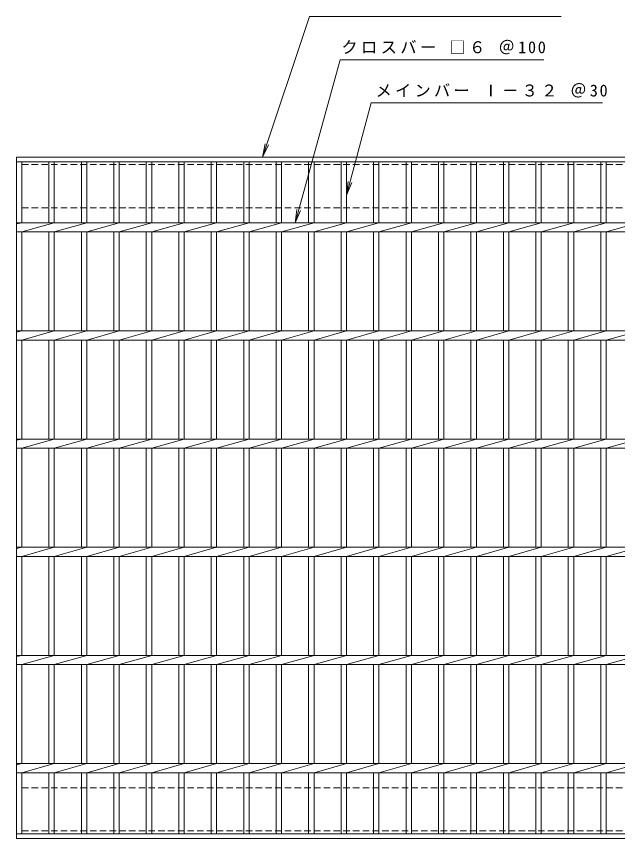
# Model space of a CAD drawing. Units: millimetres, scale not verified. Extents: x -790 to 1337, y -688 to 1514.
# Drawn here: x -788 to -233, y -166 to 594 of the extents above; entities that cross this region are included whole.
import ezdxf

# ---------------------------------------------------------------- set-up
doc = ezdxf.new("R2010")
doc.units = ezdxf.units.MM
doc.header["$LTSCALE"] = 5
doc.linetypes.add('DASHED1', pattern=[1.8, 1.2, -0.6])
for name, color, linetype, lineweight in [('B-1', 2, 'Continuous', 9), ('B-2', 3, 'Continuous', 9), ('B-4', 7, 'Continuous', 9)]:
    doc.layers.add(name, color=color, linetype=linetype, lineweight=lineweight)
doc.styles.add('ＭＳ ゴシック', font='')
doc.styles.get('ＭＳ ゴシック').set_extended_font_data('MS Gothic')

msp = doc.modelspace()

# ---------------------------------------------------------------- linework, layer by layer
at = {"layer": 'B-1', "linetype": 'DASHED1'}
for p, q in [((-783.407, 417.422), (201.593, 417.422)), ((-783.407, -118.578), (201.593, -118.578))]:
    msp.add_line(p, q, dxfattribs=at)
for points in [[(-783.407, 417.422), (-783.407, 457.422), (201.593, 457.422), (201.593, 417.422)], [(-783.407, -118.578), (-783.407, -158.578), (201.593, -158.578), (201.593, -118.578)]]:
    msp.add_lwpolyline(points, dxfattribs=at)
at = {"layer": 'B-2'}
for p, q in [((-788.407, 464.422), (206.593, 464.422)), ((-788.407, -165.578), (-788.407, 464.422)), ((-788.407, 459.922), (206.593, 459.922)), ((-783.407, 403.662), (-783.407, 459.922)), ((-758.406, 459.922), (-758.406, 403.662)), ((-753.407, 459.922), (-753.407, 403.662)), ((-728.407, 459.922), (-728.407, 403.662)), ((-723.406, 459.922), (-723.406, 403.662)), ((-698.407, 459.922), (-698.407, 403.662)), ((-693.407, 459.922), (-693.407, 403.662)), ((-668.406, 459.922), (-668.406, 403.662)), ((-663.407, 459.922), (-663.407, 403.662)), ((-638.407, 459.922), (-638.407, 403.662)), ((-633.406, 459.922), (-633.406, 403.662)), ((-608.406, 459.922), (-608.406, 403.662)), ((-603.407, 459.922), (-603.407, 403.662)), ((-578.407, 459.922), (-578.407, 403.662)), ((-573.407, 459.922), (-573.407, 403.662)), ((-548.407, 459.922), (-548.407, 403.662)), ((-543.407, 459.922), (-543.407, 403.662)), ((-518.407, 459.922), (-518.407, 403.662)), ((-513.407, 459.922), (-513.407, 403.662)), ((-488.407, 459.922), (-488.407, 403.662)), ((-483.407, 459.922), (-483.407, 403.662)), ((-458.407, 459.922), (-458.407, 403.662)), ((-453.407, 459.922), (-453.407, 403.662)), ((-428.407, 459.922), (-428.407, 403.662)), ((-423.407, 459.922), (-423.407, 403.662)), ((-398.407, 459.922), (-398.407, 403.662)), ((-393.407, 459.922), (-393.407, 403.662)), ((-368.406, 459.922), (-368.406, 403.662)), ((-363.407, 459.922), (-363.407, 403.662)), ((-338.406, 459.922), (-338.406, 403.662)), ((-333.407, 459.922), (-333.407, 403.662)), ((-308.407, 459.922), (-308.407, 403.662)), ((-303.407, 459.922), (-303.407, 403.662)), ((-278.407, 459.922), (-278.407, 403.662)), ((-273.408, 459.922), (-273.408, 403.662)), ((-248.408, 459.922), (-248.408, 403.662)), ((-243.408, 459.922), (-243.408, 403.662)), ((-788.407, 403.662), (206.593, 403.662)), ((-783.407, 403.662), (-788.407, 402.662)), ((-753.407, 403.662), (-783.407, 395.182)), ((-723.406, 403.662), (-753.407, 395.182)), ((-693.407, 403.662), (-723.406, 395.182)), ((-663.407, 403.662), (-693.407, 395.182)), ((-633.406, 403.662), (-663.407, 395.182)), ((-603.407, 403.662), (-633.406, 395.182)), ((-573.407, 403.662), (-603.407, 395.182)), ((-543.407, 403.662), (-573.407, 395.182)), ((-513.407, 403.662), (-543.407, 395.182)), ((-483.407, 403.662), (-513.407, 395.182)), ((-453.407, 403.662), (-483.407, 395.182)), ((-423.407, 403.662), (-453.407, 395.182)), ((-393.407, 403.662), (-423.407, 395.182)), ((-363.407, 403.662), (-393.407, 395.182)), ((-333.407, 403.662), (-363.407, 395.182)), ((-303.407, 403.662), (-333.407, 395.182)), ((-273.407, 403.662), (-303.407, 395.182)), ((-243.408, 403.662), (-273.408, 395.182)), ((-213.408, 403.662), (-243.408, 395.182)), ((-788.407, 395.182), (206.593, 395.182)), ((-783.407, 303.662), (-783.407, 395.182)), ((-758.406, 395.182), (-758.406, 303.662)), ((-753.407, 395.182), (-753.407, 303.662)), ((-728.407, 395.182), (-728.407, 303.662)), ((-723.406, 395.182), (-723.406, 303.662)), ((-698.407, 395.182), (-698.407, 303.662)), ((-693.407, 395.182), (-693.407, 303.662)), ((-668.406, 395.182), (-668.406, 303.662)), ((-663.407, 395.182), (-663.407, 303.662)), ((-638.407, 395.182), (-638.407, 303.662)), ((-633.406, 395.182), (-633.406, 303.662)), ((-608.406, 395.182), (-608.406, 303.662)), ((-603.407, 395.182), (-603.407, 303.662)), ((-578.407, 395.182), (-578.407, 303.662)), ((-573.407, 395.182), (-573.407, 303.662)), ((-548.407, 395.182), (-548.407, 303.662)), ((-543.407, 395.182), (-543.407, 303.662)), ((-518.407, 395.182), (-518.407, 303.662)), ((-513.407, 395.182), (-513.407, 303.662)), ((-488.407, 395.182), (-488.407, 303.662)), ((-483.407, 395.182), (-483.407, 303.662)), ((-458.407, 395.182), (-458.407, 303.662)), ((-453.407, 395.182), (-453.407, 303.662)), ((-428.407, 395.182), (-428.407, 303.662)), ((-423.407, 395.182), (-423.407, 303.662)), ((-398.407, 395.182), (-398.407, 303.662)), ((-393.407, 395.182), (-393.407, 303.662)), ((-368.406, 395.182), (-368.406, 303.662)), ((-363.407, 395.182), (-363.407, 303.662)), ((-338.406, 395.182), (-338.406, 303.662)), ((-333.407, 395.182), (-333.407, 303.662)), ((-308.407, 395.182), (-308.407, 303.662)), ((-303.407, 395.182), (-303.407, 303.662)), ((-278.407, 395.182), (-278.407, 303.662)), ((-273.408, 395.182), (-273.408, 303.662)), ((-248.408, 395.182), (-248.408, 303.662)), ((-243.408, 395.182), (-243.408, 303.662)), ((-788.407, 303.662), (206.593, 303.662)), ((-783.407, 303.662), (-788.407, 302.662)), ((-753.407, 303.662), (-783.407, 295.182)), ((-723.406, 303.662), (-753.407, 295.182)), ((-693.407, 303.662), (-723.406, 295.182)), ((-663.407, 303.662), (-693.407, 295.182)), ((-633.406, 303.662), (-663.407, 295.182)), ((-603.407, 303.662), (-633.406, 295.182)), ((-573.407, 303.662), (-603.407, 295.182)), ((-543.407, 303.662), (-573.407, 295.182)), ((-513.407, 303.662), (-543.407, 295.182)), ((-483.407, 303.662), (-513.407, 295.182)), ((-453.407, 303.662), (-483.407, 295.182)), ((-423.407, 303.662), (-453.407, 295.182)), ((-393.407, 303.662), (-423.407, 295.182)), ((-363.407, 303.662), (-393.407, 295.182)), ((-333.407, 303.662), (-363.407, 295.182)), ((-303.407, 303.662), (-333.407, 295.182)), ((-273.407, 303.662), (-303.407, 295.182)), ((-243.408, 303.662), (-273.408, 295.182)), ((-213.408, 303.662), (-243.408, 295.182)), ((-788.407, 295.182), (206.593, 295.182)), ((-783.407, 203.662), (-783.407, 295.182)), ((-758.406, 295.182), (-758.406, 203.662)), ((-753.407, 295.182), (-753.407, 203.662)), ((-728.407, 295.182), (-728.407, 203.662)), ((-723.406, 295.182), (-723.406, 203.662)), ((-698.407, 295.182), (-698.407, 203.662)), ((-693.407, 295.182), (-693.407, 203.662)), ((-668.406, 295.182), (-668.406, 203.662)), ((-663.407, 295.182), (-663.407, 203.662)), ((-638.407, 295.182), (-638.407, 203.662)), ((-633.406, 295.182), (-633.406, 203.662)), ((-608.406, 295.182), (-608.406, 203.662)), ((-603.407, 295.182), (-603.407, 203.662)), ((-578.407, 295.182), (-578.407, 203.662)), ((-573.407, 295.182), (-573.407, 203.662)), ((-548.407, 295.182), (-548.407, 203.662)), ((-543.407, 295.182), (-543.407, 203.662)), ((-518.407, 295.182), (-518.407, 203.662)), ((-513.407, 295.182), (-513.407, 203.662)), ((-488.407, 295.182), (-488.407, 203.662)), ((-483.407, 295.182), (-483.407, 203.662)), ((-458.407, 295.182), (-458.407, 203.662)), ((-453.407, 295.182), (-453.407, 203.662)), ((-428.407, 295.182), (-428.407, 203.662)), ((-423.407, 295.182), (-423.407, 203.662)), ((-398.407, 295.182), (-398.407, 203.662)), ((-393.407, 295.182), (-393.407, 203.662)), ((-368.406, 295.182), (-368.406, 203.662)), ((-363.407, 295.182), (-363.407, 203.662)), ((-338.406, 295.182), (-338.406, 203.662)), ((-333.407, 295.182), (-333.407, 203.662)), ((-308.407, 295.182), (-308.407, 203.662)), ((-303.407, 295.182), (-303.407, 203.662)), ((-278.407, 295.182), (-278.407, 203.662)), ((-273.408, 295.182), (-273.408, 203.662)), ((-248.408, 295.182), (-248.408, 203.662)), ((-243.408, 295.182), (-243.408, 203.662)), ((-788.407, 203.662), (206.593, 203.662)), ((-783.407, 203.662), (-788.407, 202.662)), ((-753.407, 203.662), (-783.407, 195.182)), ((-723.406, 203.662), (-753.407, 195.182)), ((-693.407, 203.662), (-723.406, 195.182)), ((-663.407, 203.662), (-693.407, 195.182)), ((-633.406, 203.662), (-663.407, 195.182)), ((-603.407, 203.662), (-633.406, 195.182)), ((-573.407, 203.662), (-603.407, 195.182)), ((-543.407, 203.662), (-573.407, 195.182)), ((-513.407, 203.662), (-543.407, 195.182)), ((-483.407, 203.662), (-513.407, 195.182)), ((-453.407, 203.662), (-483.407, 195.182)), ((-423.407, 203.662), (-453.407, 195.182)), ((-393.407, 203.662), (-423.407, 195.182)), ((-363.407, 203.662), (-393.407, 195.182)), ((-333.407, 203.662), (-363.407, 195.182)), ((-303.407, 203.662), (-333.407, 195.182)), ((-273.407, 203.662), (-303.407, 195.182)), ((-243.408, 203.662), (-273.408, 195.182)), ((-213.408, 203.662), (-243.408, 195.182)), ((-788.407, 195.182), (206.593, 195.182)), ((-783.407, 103.662), (-783.407, 195.182)), ((-758.406, 195.182), (-758.406, 103.662)), ((-753.407, 195.182), (-753.407, 103.662)), ((-728.407, 195.182), (-728.407, 103.662)), ((-723.406, 195.182), (-723.406, 103.662)), ((-698.407, 195.182), (-698.407, 103.662)), ((-693.407, 195.182), (-693.407, 103.662)), ((-668.406, 195.182), (-668.406, 103.662)), ((-663.407, 195.182), (-663.407, 103.662)), ((-638.407, 195.182), (-638.407, 103.662)), ((-633.406, 195.182), (-633.406, 103.662)), ((-608.406, 195.182), (-608.406, 103.662)), ((-603.407, 195.182), (-603.407, 103.662)), ((-578.407, 195.182), (-578.407, 103.662)), ((-573.407, 195.182), (-573.407, 103.662)), ((-548.407, 195.182), (-548.407, 103.662)), ((-543.407, 195.182), (-543.407, 103.662)), ((-518.407, 195.182), (-518.407, 103.662)), ((-513.407, 195.182), (-513.407, 103.662)), ((-488.407, 195.182), (-488.407, 103.662)), ((-483.407, 195.182), (-483.407, 103.662)), ((-458.407, 195.182), (-458.407, 103.662)), ((-453.407, 195.182), (-453.407, 103.662)), ((-428.407, 195.182), (-428.407, 103.662)), ((-423.407, 195.182), (-423.407, 103.662)), ((-398.407, 195.182), (-398.407, 103.662)), ((-393.407, 195.182), (-393.407, 103.662)), ((-368.406, 195.182), (-368.406, 103.662)), ((-363.407, 195.182), (-363.407, 103.662)), ((-338.406, 195.182), (-338.406, 103.662)), ((-333.407, 195.182), (-333.407, 103.662)), ((-308.407, 195.182), (-308.407, 103.662)), ((-303.407, 195.182), (-303.407, 103.662)), ((-278.407, 195.182), (-278.407, 103.662)), ((-273.408, 195.182), (-273.408, 103.662)), ((-248.408, 195.182), (-248.408, 103.662)), ((-243.408, 195.182), (-243.408, 103.662)), ((-788.407, 103.662), (206.593, 103.662)), ((-783.407, 103.662), (-788.407, 102.662)), ((-753.407, 103.662), (-783.407, 95.182)), ((-723.406, 103.662), (-753.407, 95.182)), ((-693.407, 103.662), (-723.406, 95.182)), ((-663.407, 103.662), (-693.407, 95.182)), ((-633.406, 103.662), (-663.407, 95.182)), ((-603.407, 103.662), (-633.406, 95.182)), ((-573.407, 103.662), (-603.407, 95.182)), ((-543.407, 103.662), (-573.407, 95.182)), ((-513.407, 103.662), (-543.407, 95.182)), ((-483.407, 103.662), (-513.407, 95.182)), ((-453.407, 103.662), (-483.407, 95.182)), ((-423.407, 103.662), (-453.407, 95.182)), ((-393.407, 103.662), (-423.407, 95.182)), ((-363.407, 103.662), (-393.407, 95.182)), ((-333.407, 103.662), (-363.407, 95.182)), ((-303.407, 103.662), (-333.407, 95.182)), ((-273.407, 103.662), (-303.407, 95.182)), ((-243.408, 103.662), (-273.408, 95.182)), ((-213.408, 103.662), (-243.408, 95.182)), ((-788.407, 95.182), (206.593, 95.182)), ((-783.407, 3.662), (-783.407, 95.182)), ((-758.406, 95.182), (-758.406, 3.662)), ((-753.407, 95.182), (-753.407, 3.662)), ((-728.407, 95.182), (-728.407, 3.662)), ((-723.406, 95.182), (-723.406, 3.662)), ((-698.407, 95.182), (-698.407, 3.662)), ((-693.407, 95.182), (-693.407, 3.662)), ((-668.406, 95.182), (-668.406, 3.662)), ((-663.407, 95.182), (-663.407, 3.662)), ((-638.407, 95.182), (-638.407, 3.662)), ((-633.406, 95.182), (-633.406, 3.662)), ((-608.406, 95.182), (-608.406, 3.662)), ((-603.407, 95.182), (-603.407, 3.662)), ((-578.407, 95.182), (-578.407, 3.662)), ((-573.407, 95.182), (-573.407, 3.662)), ((-548.407, 95.182), (-548.407, 3.662)), ((-543.407, 95.182), (-543.407, 3.662)), ((-518.407, 95.182), (-518.407, 3.662)), ((-513.407, 95.182), (-513.407, 3.662)), ((-488.407, 95.182), (-488.407, 3.662)), ((-483.407, 95.182), (-483.407, 3.662)), ((-458.407, 95.182), (-458.407, 3.662)), ((-453.407, 95.182), (-453.407, 3.662)), ((-428.407, 95.182), (-428.407, 3.662)), ((-423.407, 95.182), (-423.407, 3.662)), ((-398.407, 95.182), (-398.407, 3.662)), ((-393.407, 95.182), (-393.407, 3.662)), ((-368.406, 95.182), (-368.406, 3.662)), ((-363.407, 95.182), (-363.407, 3.662)), ((-338.406, 95.182), (-338.406, 3.662)), ((-333.407, 95.182), (-333.407, 3.662)), ((-308.407, 95.182), (-308.407, 3.662)), ((-303.407, 95.182), (-303.407, 3.662)), ((-278.407, 95.182), (-278.407, 3.662)), ((-273.408, 95.182), (-273.408, 3.662)), ((-248.408, 95.182), (-248.408, 3.662)), ((-243.408, 95.182), (-243.408, 3.662)), ((-788.407, 3.662), (206.593, 3.662)), ((-783.407, 3.662), (-788.407, 2.662)), ((-753.407, 3.662), (-783.407, -4.818)), ((-723.406, 3.662), (-753.407, -4.818)), ((-693.407, 3.662), (-723.406, -4.818)), ((-663.407, 3.662), (-693.407, -4.818)), ((-633.406, 3.662), (-663.407, -4.818)), ((-603.407, 3.662), (-633.406, -4.818)), ((-573.407, 3.662), (-603.407, -4.818)), ((-543.407, 3.662), (-573.407, -4.818)), ((-513.407, 3.662), (-543.407, -4.818)), ((-483.407, 3.662), (-513.407, -4.818)), ((-453.407, 3.662), (-483.407, -4.818)), ((-423.407, 3.662), (-453.407, -4.818)), ((-393.407, 3.662), (-423.407, -4.818)), ((-363.407, 3.662), (-393.407, -4.818)), ((-333.407, 3.662), (-363.407, -4.818)), ((-303.407, 3.662), (-333.407, -4.818)), ((-273.407, 3.662), (-303.407, -4.818)), ((-243.408, 3.662), (-273.408, -4.818)), ((-213.408, 3.662), (-243.408, -4.818)), ((-788.407, -4.818), (206.593, -4.818)), ((-783.407, -96.338), (-783.407, -4.818)), ((-758.406, -4.818), (-758.406, -96.338)), ((-753.407, -4.818), (-753.407, -96.338)), ((-728.407, -4.818), (-728.407, -96.338)), ((-723.406, -4.818), (-723.406, -96.338)), ((-698.407, -4.818), (-698.407, -96.338)), ((-693.407, -4.818), (-693.407, -96.338)), ((-668.406, -4.818), (-668.406, -96.338)), ((-663.407, -4.818), (-663.407, -96.338)), ((-638.407, -4.818), (-638.407, -96.338)), ((-633.406, -4.818), (-633.406, -96.338)), ((-608.406, -4.818), (-608.406, -96.338)), ((-603.407, -4.818), (-603.407, -96.338)), ((-578.407, -4.818), (-578.407, -96.338)), ((-573.407, -4.818), (-573.407, -96.338)), ((-548.407, -4.818), (-548.407, -96.338)), ((-543.407, -4.818), (-543.407, -96.338)), ((-518.407, -4.818), (-518.407, -96.338)), ((-513.407, -4.818), (-513.407, -96.338)), ((-488.407, -4.818), (-488.407, -96.338)), ((-483.407, -4.818), (-483.407, -96.338)), ((-458.407, -4.818), (-458.407, -96.338)), ((-453.407, -4.818), (-453.407, -96.338)), ((-428.407, -4.818), (-428.407, -96.338)), ((-423.407, -4.818), (-423.407, -96.338)), ((-398.407, -4.818), (-398.407, -96.338)), ((-393.407, -4.818), (-393.407, -96.338)), ((-368.406, -4.818), (-368.406, -96.338)), ((-363.407, -4.818), (-363.407, -96.338)), ((-338.406, -4.818), (-338.406, -96.338)), ((-333.407, -4.818), (-333.407, -96.338)), ((-308.407, -4.818), (-308.407, -96.338)), ((-303.407, -4.818), (-303.407, -96.338)), ((-278.407, -4.818), (-278.407, -96.338)), ((-273.408, -4.818), (-273.408, -96.338)), ((-248.408, -4.818), (-248.408, -96.338)), ((-243.408, -4.818), (-243.408, -96.338)), ((-788.407, -96.338), (206.593, -96.338)), ((-783.407, -96.338), (-788.407, -97.338)), ((-753.407, -96.338), (-783.407, -104.818)), ((-723.406, -96.338), (-753.407, -104.818)), ((-693.407, -96.338), (-723.406, -104.818)), ((-663.407, -96.338), (-693.407, -104.818)), ((-633.406, -96.338), (-663.407, -104.818)), ((-603.407, -96.338), (-633.406, -104.818)), ((-573.407, -96.338), (-603.407, -104.818)), ((-543.407, -96.338), (-573.407, -104.818)), ((-513.407, -96.338), (-543.407, -104.818)), ((-483.407, -96.338), (-513.407, -104.818)), ((-453.407, -96.338), (-483.407, -104.818)), ((-423.407, -96.338), (-453.407, -104.818)), ((-393.407, -96.338), (-423.407, -104.818)), ((-363.407, -96.338), (-393.407, -104.818)), ((-333.407, -96.338), (-363.407, -104.818)), ((-303.407, -96.338), (-333.407, -104.818)), ((-788.407, -104.818), (206.593, -104.818)), ((-783.407, -161.078), (-783.407, -104.818)), ((-758.406, -104.818), (-758.406, -161.078)), ((-753.407, -104.818), (-753.407, -161.078)), ((-728.407, -104.818), (-728.407, -161.078)), ((-723.406, -104.818), (-723.406, -161.078)), ((-698.407, -104.818), (-698.407, -161.078)), ((-693.407, -104.818), (-693.407, -161.078)), ((-668.406, -104.818), (-668.406, -161.078)), ((-663.407, -104.818), (-663.407, -161.078)), ((-638.407, -104.818), (-638.407, -161.078)), ((-633.406, -104.818), (-633.406, -161.078)), ((-608.406, -104.818), (-608.406, -161.078)), ((-603.407, -104.818), (-603.407, -161.078)), ((-578.407, -104.818), (-578.407, -161.078)), ((-573.407, -104.818), (-573.407, -161.078)), ((-548.407, -104.818), (-548.407, -161.078)), ((-543.407, -104.818), (-543.407, -161.078)), ((-518.407, -104.818), (-518.407, -161.078)), ((-513.407, -104.818), (-513.407, -161.078)), ((-488.407, -104.818), (-488.407, -161.078)), ((-483.407, -104.818), (-483.407, -161.078)), ((-458.407, -104.818), (-458.407, -161.078)), ((-453.407, -104.818), (-453.407, -161.078)), ((-428.407, -104.818), (-428.407, -161.078)), ((-423.407, -104.818), (-423.407, -161.078)), ((-398.407, -104.818), (-398.407, -161.078)), ((-393.407, -104.818), (-393.407, -161.078)), ((-368.406, -104.818), (-368.406, -161.078)), ((-363.407, -104.818), (-363.407, -161.078)), ((-338.406, -104.818), (-338.406, -161.078)), ((-333.407, -104.818), (-333.407, -161.078)), ((-308.407, -104.818), (-308.407, -161.078)), ((-278.407, -104.818), (-278.407, -161.078)), ((-248.408, -104.818), (-248.408, -161.078)), ((206.593, -161.078), (-788.407, -161.078)), ((206.593, -165.578), (-788.407, -165.578))]:
    msp.add_line(p, q, dxfattribs=at)
for points in [[(-273.407, -96.338), (-303.407, -104.818), (-303.407, -161.078)], [(-243.408, -96.338), (-273.408, -104.818), (-273.408, -161.078)], [(-213.408, -96.338), (-243.408, -104.818), (-243.408, -161.078)]]:
    msp.add_lwpolyline(points, dxfattribs=at)
at = {"layer": 'B-4'}
for p, q in [((-530.907, 403.662), (-489.171, 554.422)), ((-489.171, 554.422), (-301.166, 554.422)), ((-560.904, 464.422), (-558.544, 476.697)), ((-560.904, 464.422), (-555.448, 475.668)), ((-483.407, 429.292), (-481.775, 441.685)), ((-483.407, 429.292), (-478.623, 440.841)), ((-530.907, 403.662), (-529.173, 416.041)), ((-530.907, 403.662), (-526.028, 415.17))]:
    msp.add_line(p, q, dxfattribs=at)
for points in [[(-560.904, 464.422), (-517.708, 594.422), (-284.966, 594.422)], [(-483.407, 429.292), (-460.596, 514.422), (-246.695, 514.422)]]:
    msp.add_lwpolyline(points, dxfattribs=at)

# ---------------------------------------------------------------- texts
at = {"layer": 'B-4', "char_height": 11, "attachment_point": 7, "style": 'ＭＳ ゴシック'}
for s, insert in [('\\T1.21;クロスバー\\~□６\\~＠100', (-488.114, 559.422)), ('\\T1.2;メインバー\\~Ⅰ－３２\\~＠30', (-456.55, 519.422))]:
    msp.add_mtext(s, dxfattribs=dict(at, insert=insert))

doc.saveas('drawing.dxf')
